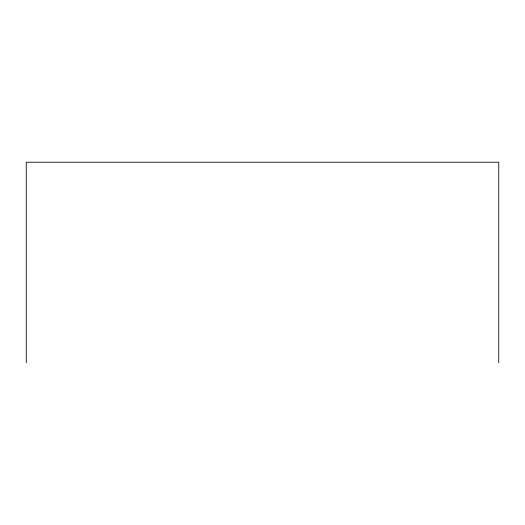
<?xml version="1.0" encoding="UTF-8"?>
<svg xmlns="http://www.w3.org/2000/svg" width="525" height="525" viewBox="0 0 525 525"><rect width="100%" height="100%" fill="white"/><g stroke="black" fill="none" stroke-linecap="round" stroke-linejoin="round"><path stroke-width="0.79" d="M498.75 362.775L498.75 162.225L26.25 162.225L26.25 362.775"/></g></svg>
